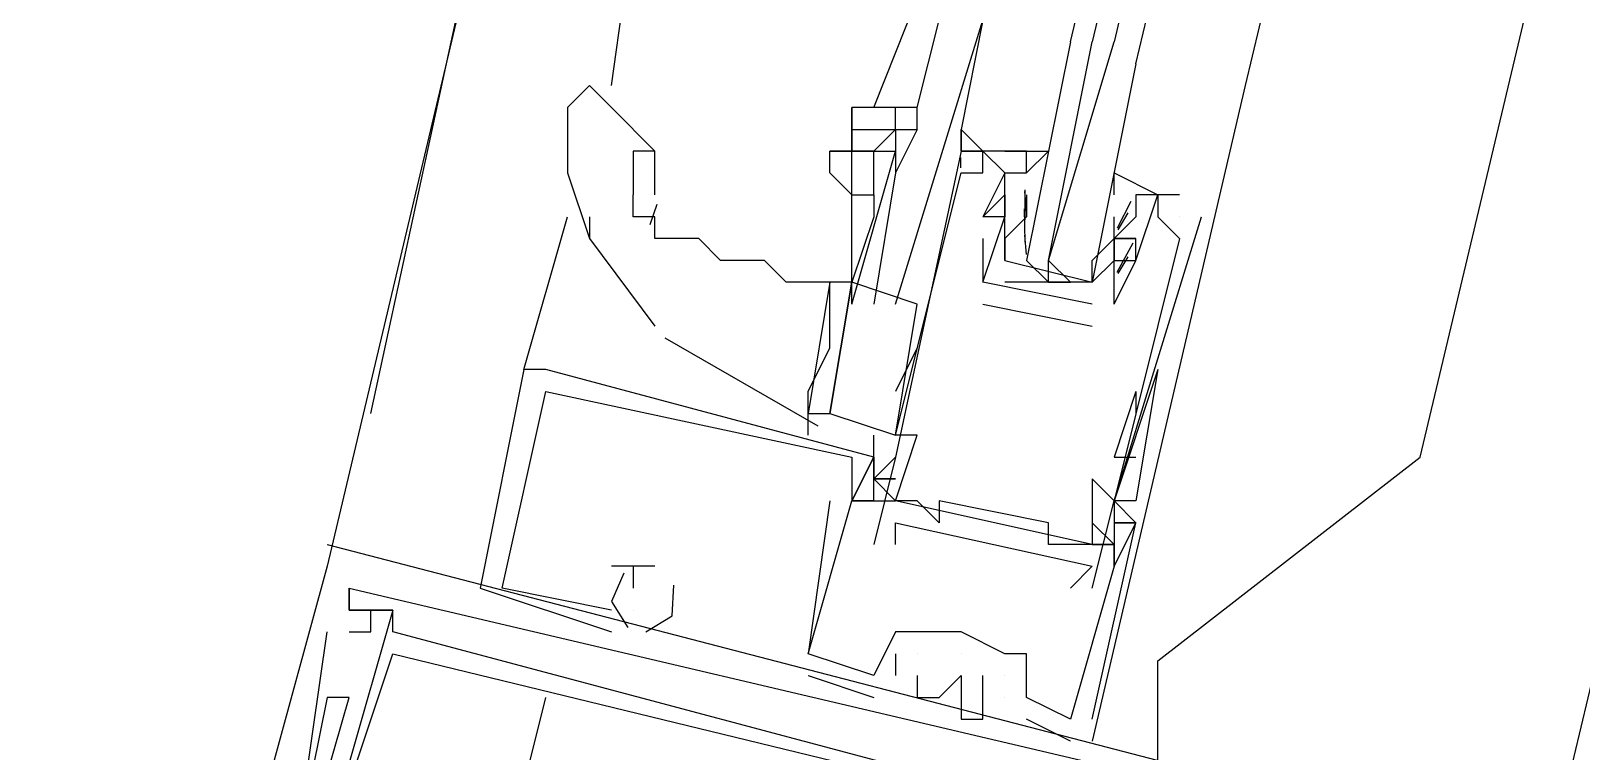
# Model space of a CAD drawing. Header units: feet. Extents: x -84 to 198, y -22 to 181.
# Drawn here: x 115.393 to 116.339, y 68.104 to 68.544 of the extents above; entities that cross this region are included whole.
import ezdxf

# ---------------------------------------------------------------- set-up
doc = ezdxf.new("R2010")
doc.units = ezdxf.units.FT
doc.layers.add('A-AREA-COMUN', color=252, linetype='CONTINUOUS')
doc.layers.add('A-LINEA', color=7, linetype='CONTINUOUS')

msp = doc.modelspace()

# ---------------------------------------------------------------- linework, layer by layer
at = {"layer": 'A-AREA-COMUN'}
msp.add_lwpolyline([(114.4, 59.8044), (114.528, 61.12), (116.08, 67.5733), (116.08, 68.16), (116.24, 68.2844), (117.792, 74.8089), (117.792, 75.4489), (118, 75.4844), (119.808, 83.8044), (120.64, 86.8444), (120.64, 87.4133), (120.8, 87.52), (121.36, 89.8844)], dxfattribs=at)
at = {"layer": 'A-LINEA'}
for p, q in [((117.2133, 75.1511), (115.5733, 68.2178)), ((117.9733, 74.9778), (116.32, 68.0444)), ((116.84, 71.4711), (116.1333, 68.5111)), ((115.6, 68.3111), (115.7067, 68.8044)), ((115.7467, 68.5111), (115.76, 68.6044)), ((115.9067, 68.4978), (115.9333, 68.5644)), ((115.9333, 68.4978), (115.9467, 68.5511)), ((116.1333, 68.5111), (116.04, 68.1111)), ((115.92, 68.4844), (115.92, 68.4978)), ((115.92, 68.4844), (115.92, 68.4978)), ((115.9333, 68.4844), (115.9333, 68.4978)), ((115.7733, 68.4444), (115.7733, 68.4711)), ((115.9598, 68.461), (115.9599, 68.4672)), ((115.9598, 68.461), (115.9599, 68.4672)), ((115.9598, 68.461), (115.9599, 68.4672)), ((115.96, 68.4711), (115.96, 68.4711)), ((115.96, 68.4711), (115.96, 68.4711)), ((115.9733, 68.4711), (115.9733, 68.4711)), ((116, 68.4711), (116, 68.4711)), ((115.96, 68.4578), (115.96, 68.4578)), ((115.9733, 68.4578), (115.9733, 68.4578)), ((115.9867, 68.4578), (115.9867, 68.4578)), ((116, 68.4578), (116, 68.4578)), ((115.9999, 68.4346), (115.9988, 68.4465)), ((115.9992, 68.4293), (115.999, 68.4476)), ((115.7744, 68.4385), (115.7702, 68.4262)), ((115.8933, 68.3911), (115.8933, 68.4444)), ((115.9867, 68.4444), (115.9867, 68.4444)), ((115.9867, 68.4444), (115.9867, 68.4444)), ((116, 68.4444), (116, 68.4444)), ((116, 68.4444), (116, 68.4311)), ((116.0636, 68.4404), (116.0552, 68.4241)), ((116.0933, 68.4444), (116.0667, 68.4444)), ((116.0667, 68.4444), (116.0667, 68.4444)), ((116.08, 68.4444), (116.08, 68.4444)), ((116.0933, 68.4444), (116.0933, 68.4444)), ((115.6933, 68.3378), (115.72, 68.4311)), ((115.7333, 68.4311), (115.7333, 68.4178)), ((115.9067, 68.4311), (115.8933, 68.3911)), ((115.9733, 68.4311), (115.9733, 68.4311)), ((115.9733, 68.4311), (115.9733, 68.4311)), ((115.9867, 68.4311), (115.9867, 68.4311)), ((115.9867, 68.4311), (115.9867, 68.4311)), ((115.9991, 68.4155), (115.9986, 68.4359)), ((116, 68.4311), (116, 68.4311)), ((116.0533, 68.4311), (116.0533, 68.4311)), ((116.0533, 68.4178), (116.0533, 68.4311)), ((116.0533, 68.4311), (116.0533, 68.4311)), ((116.0618, 68.4334), (116.0556, 68.4232)), ((116.08, 68.4311), (116.08, 68.4311)), ((116.0933, 68.4311), (116.0933, 68.4311)), ((116.1067, 68.4311), (116.1067, 68.4311)), ((115.9999, 68.408), (115.9988, 68.4198)), ((115.9733, 68.4178), (115.9733, 68.3911)), ((115.9733, 68.4178), (115.9733, 68.4178)), ((116, 68.4178), (116, 68.4178)), ((116.0533, 68.4178), (116.0533, 68.4178)), ((116.0533, 68.4178), (116.0533, 68.4178)), ((116.0647, 68.415), (116.055, 68.397)), ((116.0667, 68.4178), (116.0667, 68.4178)), ((116.0933, 68.4178), (116.0933, 68.4178)), ((116.04, 68.4044), (116.04, 68.4044)), ((116.0533, 68.4044), (116.0533, 68.4044)), ((116.0618, 68.4067), (116.0556, 68.3965)), ((116.0667, 68.4044), (116.0667, 68.4044)), ((116.0667, 68.4044), (116.0667, 68.4044)), ((115.88, 68.3911), (115.88, 68.3911)), ((115.88, 68.3911), (115.88, 68.3911)), ((115.8933, 68.3778), (115.8933, 68.3911)), ((116.04, 68.3778), (115.9733, 68.3911)), ((115.9733, 68.3911), (115.9733, 68.3911)), ((115.9733, 68.3911), (115.9733, 68.3911)), ((115.9867, 68.3911), (115.9867, 68.3911)), ((115.9867, 68.3911), (115.9867, 68.3911)), ((116.0133, 68.3911), (116.0267, 68.3911)), ((115.92, 68.2978), (115.9333, 68.3778)), ((115.9733, 68.3778), (116.04, 68.3644)), ((115.9733, 68.3778), (115.9733, 68.3778)), ((116.04, 68.3778), (116.04, 68.3778)), ((116.04, 68.3778), (116.04, 68.3778)), ((116.0533, 68.3778), (116.0533, 68.3778)), ((116.0533, 68.3778), (116.0533, 68.3778)), ((116.04, 68.3644), (116.04, 68.3644)), ((115.7793, 68.3572), (115.8727, 68.3034)), ((115.9333, 68.3511), (115.92, 68.3244)), ((115.7067, 68.3378), (115.6933, 68.3378)), ((115.6933, 68.3378), (115.6933, 68.3378)), ((115.7067, 68.3378), (115.6933, 68.3378)), ((115.6933, 68.3378), (115.6933, 68.3378)), ((115.7067, 68.3378), (115.6933, 68.3378)), ((115.6933, 68.3378), (115.6933, 68.3378)), ((115.7067, 68.3378), (115.7067, 68.3378)), ((115.7067, 68.3378), (115.7067, 68.3378)), ((115.7067, 68.3378), (115.7067, 68.3378)), ((116.08, 68.3378), (116.0533, 68.2578)), ((116.08, 68.3378), (116.0533, 68.2578)), ((115.7067, 68.3244), (115.7067, 68.3244)), ((115.7067, 68.3244), (115.7067, 68.3244)), ((115.7067, 68.3244), (115.7067, 68.3244)), ((115.7067, 68.3244), (115.7067, 68.3244)), ((115.7067, 68.3244), (115.7067, 68.3244)), ((115.7067, 68.3244), (115.7067, 68.3244)), ((116.0667, 68.3244), (116.0533, 68.2844)), ((116.0667, 68.3244), (116.0667, 68.3111)), ((115.8667, 68.2978), (115.8667, 68.3111)), ((115.9067, 68.2844), (115.9067, 68.2978)), ((115.92, 68.2978), (115.92, 68.2978)), ((115.9333, 68.2978), (115.9333, 68.2978)), ((115.8933, 68.2844), (115.8933, 68.2844)), ((115.8933, 68.2844), (115.8933, 68.2844)), ((115.8933, 68.2844), (115.8933, 68.2844)), ((115.9067, 68.2844), (115.9067, 68.2844)), ((115.9067, 68.2844), (115.9067, 68.2844)), ((115.9067, 68.2844), (115.9067, 68.2844)), ((115.9067, 68.2844), (115.9067, 68.2844)), ((115.9067, 68.2844), (115.9067, 68.2844)), ((115.9067, 68.2844), (115.9067, 68.2844)), ((115.92, 68.2844), (115.92, 68.2844)), ((116.0533, 68.2844), (116.0667, 68.2844)), ((115.9067, 68.2711), (115.9067, 68.2711)), ((115.9067, 68.2711), (115.9067, 68.2711)), ((115.9067, 68.2711), (115.9067, 68.2711)), ((115.9067, 68.2711), (115.9067, 68.2711)), ((115.9067, 68.2711), (115.9067, 68.2711)), ((115.9067, 68.2711), (115.9067, 68.2711)), ((116.04, 68.2711), (116.04, 68.2711)), ((115.88, 68.2578), (115.88, 68.2578)), ((115.88, 68.2578), (115.88, 68.2578)), ((115.88, 68.2578), (115.88, 68.2578)), ((115.8933, 68.2578), (115.8933, 68.2578)), ((115.8933, 68.2578), (115.8933, 68.2578)), ((115.8933, 68.2578), (115.8933, 68.2578)), ((115.8933, 68.2578), (115.8933, 68.2578)), ((115.8933, 68.2578), (115.8933, 68.2578)), ((115.8933, 68.2578), (115.8933, 68.2578)), ((115.8933, 68.2578), (115.8933, 68.2578)), ((115.8933, 68.2578), (115.8933, 68.2578)), ((115.8933, 68.2578), (115.8933, 68.2578)), ((115.9067, 68.2578), (115.92, 68.2578)), ((115.9067, 68.2578), (115.92, 68.2578)), ((115.9067, 68.2578), (115.9067, 68.2578)), ((115.9067, 68.2578), (115.9067, 68.2578)), ((115.9067, 68.2578), (115.92, 68.2578)), ((115.9067, 68.2578), (115.92, 68.2578)), ((115.9067, 68.2578), (115.9067, 68.2578)), ((115.9067, 68.2578), (115.9067, 68.2578)), ((115.9067, 68.2578), (115.92, 68.2578)), ((115.9067, 68.2578), (115.92, 68.2578)), ((115.9067, 68.2578), (115.9067, 68.2578)), ((115.9067, 68.2578), (115.9067, 68.2578)), ((115.92, 68.2578), (115.92, 68.2578)), ((116.04, 68.2311), (115.92, 68.2578)), ((116.04, 68.2311), (115.92, 68.2578)), ((116.04, 68.2311), (115.92, 68.2578)), ((115.9333, 68.2578), (115.9333, 68.2578)), ((115.9467, 68.2578), (115.9467, 68.2578)), ((116.0533, 68.2578), (116.0533, 68.2578)), ((116.0533, 68.2578), (116.0533, 68.2578)), ((116.0533, 68.2578), (116.0533, 68.2578)), ((116.0533, 68.2578), (116.0533, 68.2578)), ((116.0533, 68.2578), (116.0533, 68.2578)), ((116.0667, 68.2578), (116.0667, 68.2578)), ((115.92, 68.2444), (115.92, 68.2444)), ((115.9467, 68.2444), (115.9467, 68.2444)), ((116.0133, 68.2444), (116.0133, 68.2444)), ((116.0533, 68.2444), (116.0533, 68.2444)), ((116.0533, 68.2444), (116.0533, 68.2444)), ((116.0533, 68.2444), (116.0533, 68.2444)), ((116.0533, 68.2444), (116.0533, 68.2444)), ((116.0533, 68.2444), (116.0533, 68.2444)), ((116.0667, 68.2444), (116.0667, 68.2444)), ((116.0667, 68.2444), (116.0667, 68.2444)), ((116.0667, 68.2444), (116.0667, 68.2444)), ((116.0667, 68.2444), (116.0667, 68.2444)), ((116.0667, 68.2444), (116.0667, 68.2444)), ((116.0667, 68.2444), (116.0667, 68.2444)), ((115.5733, 68.2311), (115.5733, 68.2311)), ((115.5733, 68.2311), (115.5733, 68.2311)), ((115.5733, 68.2311), (115.5733, 68.2311)), ((115.9067, 68.2311), (115.9067, 68.2311)), ((115.92, 68.2311), (115.92, 68.2311)), ((116.0133, 68.2311), (116.0133, 68.2311)), ((116.0267, 68.2311), (116.0267, 68.2311)), ((116.04, 68.2311), (116.04, 68.2311)), ((116.0533, 68.2311), (116.04, 68.2311)), ((116.0533, 68.2311), (116.04, 68.2311)), ((116.0533, 68.2311), (116.0533, 68.2311)), ((116.0533, 68.2311), (116.0533, 68.2311)), ((116.0533, 68.2311), (116.0533, 68.2311)), ((116.0533, 68.2311), (116.0533, 68.2311)), ((115.5733, 68.2178), (115.5733, 68.2178)), ((115.5733, 68.2178), (115.5733, 68.2178)), ((115.5733, 68.2178), (115.5733, 68.2178)), ((115.76, 68.2178), (115.7467, 68.2178)), ((115.7467, 68.2178), (115.7467, 68.2178)), ((115.76, 68.2178), (115.7467, 68.2178)), ((115.7467, 68.2178), (115.7467, 68.2178)), ((115.76, 68.2178), (115.7467, 68.2178)), ((115.7467, 68.2178), (115.7467, 68.2178)), ((115.76, 68.2178), (115.76, 68.2178)), ((115.76, 68.2178), (115.76, 68.2178)), ((115.76, 68.2178), (115.76, 68.2178)), ((115.76, 68.2178), (115.76, 68.2178)), ((115.76, 68.2178), (115.76, 68.2178)), ((115.76, 68.2178), (115.76, 68.2178)), ((115.7733, 68.2178), (115.7733, 68.2178)), ((115.7733, 68.2178), (115.7733, 68.2178)), ((115.7733, 68.2178), (115.7733, 68.2178)), ((116.04, 68.2178), (116.04, 68.2178)), ((116.0533, 68.2178), (116.0533, 68.2178)), ((116.0533, 68.2178), (116.0533, 68.2178)), ((116.0533, 68.2178), (116.0533, 68.2178)), ((116.0533, 68.2178), (116.0533, 68.2178)), ((116.0533, 68.2178), (116.0533, 68.2178)), ((116.0533, 68.2178), (116.0533, 68.2178)), ((115.5867, 68.2044), (115.5867, 68.2044)), ((115.5867, 68.2044), (115.5867, 68.2044)), ((115.5867, 68.2044), (115.5867, 68.2044)), ((115.5867, 68.2044), (115.5867, 68.2044)), ((115.5867, 68.2044), (115.5867, 68.2044)), ((115.5867, 68.2044), (115.5867, 68.2044)), ((115.5867, 68.2044), (115.5867, 68.2044)), ((115.5867, 68.2044), (115.5867, 68.2044)), ((115.5867, 68.2044), (115.5867, 68.2044)), ((115.6667, 68.2044), (115.6667, 68.2044)), ((115.6667, 68.2044), (115.6667, 68.2044)), ((115.6667, 68.2044), (115.6667, 68.2044)), ((115.68, 68.2044), (115.68, 68.2044)), ((115.68, 68.2044), (115.68, 68.2044)), ((115.68, 68.2044), (115.68, 68.2044)), ((115.76, 68.2044), (115.76, 68.2044)), ((115.76, 68.2044), (115.76, 68.2044)), ((115.76, 68.2044), (115.76, 68.2044)), ((116.0267, 68.2044), (116.0267, 68.2044)), ((116.04, 68.2044), (116.04, 68.2044)), ((115.5867, 68.1911), (115.5867, 68.1911)), ((115.5867, 68.1911), (115.5867, 68.1911)), ((115.5867, 68.1911), (115.5867, 68.1911)), ((115.5867, 68.1911), (115.5867, 68.1911)), ((115.5867, 68.1911), (115.5867, 68.1911)), ((115.5867, 68.1911), (115.5867, 68.1911)), ((115.5867, 68.1911), (115.5867, 68.1911)), ((115.5867, 68.1911), (115.5867, 68.1911)), ((115.5867, 68.1911), (115.5867, 68.1911)), ((115.5867, 68.1911), (115.5867, 68.1911)), ((115.5867, 68.1911), (115.5867, 68.1911)), ((115.5867, 68.1911), (115.5867, 68.1911)), ((115.5867, 68.1911), (115.5867, 68.1911)), ((115.5867, 68.1911), (115.5867, 68.1911)), ((115.5867, 68.1911), (115.5867, 68.1911)), ((115.6, 68.1911), (115.6, 68.1911)), ((115.6, 68.1911), (115.6, 68.1911)), ((115.6, 68.1911), (115.6, 68.1911)), ((115.6133, 68.1911), (115.6133, 68.1911)), ((115.6133, 68.1911), (115.6133, 68.1911)), ((115.6133, 68.1911), (115.6133, 68.1911)), ((115.6133, 68.1911), (115.6133, 68.1911)), ((115.6133, 68.1911), (115.6133, 68.1911)), ((115.6133, 68.1911), (115.6133, 68.1911)), ((115.6133, 68.1911), (115.6133, 68.1911)), ((115.6133, 68.1911), (115.6133, 68.1911)), ((115.6133, 68.1911), (115.6133, 68.1911)), ((115.6133, 68.1911), (115.6133, 68.1911)), ((115.6133, 68.1911), (115.6133, 68.1911)), ((115.6133, 68.1911), (115.6133, 68.1911)), ((115.7467, 68.1911), (115.7467, 68.1911)), ((115.7467, 68.1911), (115.7467, 68.1911)), ((115.7467, 68.1911), (115.7467, 68.1911)), ((115.7467, 68.1911), (115.7467, 68.1911)), ((115.7467, 68.1911), (115.7467, 68.1911)), ((115.7467, 68.1911), (115.7467, 68.1911)), ((115.76, 68.1911), (115.76, 68.1911)), ((115.76, 68.1911), (115.76, 68.1911)), ((115.76, 68.1911), (115.76, 68.1911)), ((115.76, 68.1911), (115.76, 68.1911)), ((115.76, 68.1911), (115.76, 68.1911)), ((115.76, 68.1911), (115.76, 68.1911)), ((115.5733, 68.1778), (115.5733, 68.1778)), ((115.5733, 68.1778), (115.5733, 68.1778)), ((115.5733, 68.1778), (115.5733, 68.1778)), ((115.5867, 68.1778), (115.5867, 68.1778)), ((115.5867, 68.1778), (115.5867, 68.1778)), ((115.5867, 68.1778), (115.5867, 68.1778)), ((115.6, 68.1778), (115.6, 68.1778)), ((115.6, 68.1778), (115.6, 68.1778)), ((115.6, 68.1778), (115.6, 68.1778)), ((115.6133, 68.1778), (115.6133, 68.1778)), ((115.6133, 68.1778), (115.6133, 68.1778)), ((115.6133, 68.1778), (115.6133, 68.1778)), ((115.6133, 68.1778), (115.6133, 68.1778)), ((115.6133, 68.1778), (115.6133, 68.1778)), ((115.6133, 68.1778), (115.6133, 68.1778)), ((115.7467, 68.1778), (115.7467, 68.1778)), ((115.7467, 68.1778), (115.7467, 68.1778)), ((115.7467, 68.1778), (115.7467, 68.1778)), ((115.92, 68.1778), (115.92, 68.1778)), ((115.92, 68.1778), (115.92, 68.1778)), ((115.92, 68.1778), (115.92, 68.1778)), ((115.9333, 68.1778), (115.9333, 68.1778)), ((115.9333, 68.1778), (115.9333, 68.1778)), ((115.9333, 68.1778), (115.9333, 68.1778)), ((115.9333, 68.1778), (115.9333, 68.1778)), ((115.96, 68.1778), (115.96, 68.1778)), ((115.96, 68.1778), (115.96, 68.1778)), ((115.96, 68.1778), (115.96, 68.1778)), ((115.96, 68.1778), (115.96, 68.1778)), ((115.96, 68.1778), (115.96, 68.1778)), ((115.6133, 68.1644), (115.6133, 68.1644)), ((115.6133, 68.1644), (115.6133, 68.1644)), ((115.6133, 68.1644), (115.6133, 68.1644)), ((115.6133, 68.1644), (115.6133, 68.1644)), ((115.6133, 68.1644), (115.6133, 68.1644)), ((115.6133, 68.1644), (115.6133, 68.1644)), ((115.8667, 68.1644), (115.8667, 68.1644)), ((115.8667, 68.1644), (115.8667, 68.1644)), ((115.8667, 68.1644), (115.8667, 68.1644)), ((115.8667, 68.1644), (115.8667, 68.1644)), ((115.8667, 68.1644), (115.8667, 68.1644)), ((115.8667, 68.1644), (115.8667, 68.1644)), ((115.92, 68.1644), (115.92, 68.1511)), ((115.92, 68.1644), (115.92, 68.1644)), ((115.92, 68.1644), (115.92, 68.1511)), ((115.92, 68.1644), (115.92, 68.1644)), ((115.92, 68.1644), (115.92, 68.1511)), ((115.92, 68.1644), (115.92, 68.1644)), ((115.9333, 68.1644), (115.9333, 68.1644)), ((115.9333, 68.1644), (115.9333, 68.1644)), ((115.9333, 68.1644), (115.9333, 68.1644)), ((115.96, 68.1644), (115.96, 68.1644)), ((115.96, 68.1644), (115.96, 68.1644)), ((115.96, 68.1644), (115.96, 68.1644)), ((115.9867, 68.1644), (115.9867, 68.1644)), ((115.9867, 68.1644), (115.9867, 68.1644)), ((115.9867, 68.1644), (115.9867, 68.1644)), ((116, 68.1644), (116, 68.1644)), ((116, 68.1644), (116, 68.1644)), ((116, 68.1644), (116, 68.1644)), ((115.8667, 68.1511), (115.9067, 68.1378)), ((115.8667, 68.1511), (115.8667, 68.1511)), ((115.8667, 68.1511), (115.9067, 68.1378)), ((115.8667, 68.1511), (115.8667, 68.1511)), ((115.8667, 68.1511), (115.9067, 68.1378)), ((115.8667, 68.1511), (115.8667, 68.1511)), ((115.9067, 68.1511), (115.9067, 68.1511)), ((115.9067, 68.1511), (115.9067, 68.1511)), ((115.9067, 68.1511), (115.9067, 68.1511)), ((115.9067, 68.1511), (115.9067, 68.1511)), ((115.9067, 68.1511), (115.9067, 68.1511)), ((115.9067, 68.1511), (115.9067, 68.1511)), ((115.92, 68.1511), (115.92, 68.1511)), ((115.92, 68.1511), (115.92, 68.1511)), ((115.92, 68.1511), (115.92, 68.1511)), ((115.9333, 68.1511), (115.9333, 68.1511)), ((115.9333, 68.1511), (115.9333, 68.1511)), ((115.9333, 68.1511), (115.9333, 68.1511)), ((115.96, 68.1511), (115.96, 68.1511)), ((115.96, 68.1511), (115.96, 68.1511)), ((115.96, 68.1511), (115.96, 68.1511)), ((115.9733, 68.1511), (115.9733, 68.1511)), ((115.9733, 68.1511), (115.9733, 68.1511)), ((115.9733, 68.1511), (115.9733, 68.1511)), ((115.9867, 68.1511), (115.9867, 68.1511)), ((115.9867, 68.1511), (115.9867, 68.1511)), ((115.9867, 68.1511), (115.9867, 68.1511)), ((115.5733, 68.1378), (115.5733, 68.1378)), ((115.5733, 68.1378), (115.5733, 68.1378)), ((115.5733, 68.1378), (115.5733, 68.1378)), ((115.5867, 68.1378), (115.5867, 68.1378)), ((115.5867, 68.1378), (115.5867, 68.1378)), ((115.5867, 68.1378), (115.5867, 68.1378)), ((115.5867, 68.1378), (115.5867, 68.1378)), ((115.5867, 68.1378), (115.5867, 68.1378)), ((115.5867, 68.1378), (115.5867, 68.1378)), ((115.6, 68.1378), (115.6, 68.1378)), ((115.6, 68.1378), (115.6, 68.1378)), ((115.6, 68.1378), (115.6, 68.1378)), ((115.6, 68.1378), (115.6, 68.1378)), ((115.6, 68.1378), (115.6, 68.1378)), ((115.6, 68.1378), (115.6, 68.1378)), ((115.6533, 67.9244), (115.7067, 68.1378)), ((115.9067, 68.1378), (115.9067, 68.1378)), ((115.9067, 68.1378), (115.9067, 68.1378)), ((115.9067, 68.1378), (115.9067, 68.1378)), ((115.9333, 68.1378), (115.9333, 68.1378)), ((115.9333, 68.1378), (115.9333, 68.1378)), ((115.9333, 68.1378), (115.9333, 68.1378)), ((115.9467, 68.1378), (115.9467, 68.1378)), ((115.9467, 68.1378), (115.9467, 68.1378)), ((115.9467, 68.1378), (115.9467, 68.1378)), ((115.96, 68.1378), (115.96, 68.1378)), ((115.96, 68.1378), (115.96, 68.1378)), ((115.96, 68.1378), (115.96, 68.1378)), ((115.9867, 68.1378), (115.9867, 68.1378)), ((115.9867, 68.1378), (115.9867, 68.1378)), ((115.9867, 68.1378), (115.9867, 68.1378)), ((115.9867, 68.1378), (115.9867, 68.1378)), ((115.9867, 68.1378), (115.9867, 68.1378)), ((115.9867, 68.1378), (115.9867, 68.1378)), ((116, 68.1378), (116, 68.1378)), ((116, 68.1378), (116, 68.1378)), ((116, 68.1378), (116, 68.1378)), ((115.96, 68.1244), (115.96, 68.1244)), ((115.96, 68.1244), (115.96, 68.1244)), ((115.96, 68.1244), (115.96, 68.1244)), ((115.9733, 68.1244), (115.9733, 68.1244)), ((115.9733, 68.1244), (115.9733, 68.1244)), ((115.9733, 68.1244), (115.9733, 68.1244)), ((116, 68.1244), (116, 68.1244)), ((116, 68.1244), (116, 68.1244)), ((116, 68.1244), (116, 68.1244)), ((116.0267, 68.1244), (116.0267, 68.1244)), ((116.0267, 68.1244), (116.0267, 68.1244)), ((116.0267, 68.1244), (116.0267, 68.1244)), ((116.0267, 68.1244), (116.0267, 68.1244)), ((116.0267, 68.1244), (116.0267, 68.1244)), ((116.0267, 68.1244), (116.0267, 68.1244)), ((116.04, 68.1244), (116.04, 68.1244)), ((116.04, 68.1244), (116.04, 68.1244)), ((116.04, 68.1244), (116.04, 68.1244)), ((116.0267, 68.1111), (116.0267, 68.1111)), ((116.0267, 68.1111), (116.0267, 68.1111)), ((116.0267, 68.1111), (116.0267, 68.1111))]:
    msp.add_line(p, q, dxfattribs=at)
for points in [[(116.0267, 68.5378), (116.7467, 71.5511), (116.76, 71.5511), (116.04, 68.5378)], [(116.0667, 68.5244), (116.7867, 71.5378), (116.7733, 71.5511), (116.76, 71.5511), (116.0533, 68.5378)], [(115.92, 68.3778), (115.9733, 68.5511), (115.96, 68.4844), (115.9733, 68.4711), (115.9733, 68.4711)], [(116.0267, 68.5378), (116, 68.4044), (116.0133, 68.3911), (116.0133, 68.4044), (116.04, 68.5378)], [(116.0667, 68.5244), (116.04, 68.3911), (116.0267, 68.3911), (116.0133, 68.4044), (116.0533, 68.5378)], [(115.7733, 68.4711), (115.7467, 68.4978), (115.7333, 68.5111), (115.72, 68.4978)], [(115.72, 68.4978), (115.72, 68.4844), (115.72, 68.4578), (115.7333, 68.4178), (115.7733, 68.3644)], [(115.9333, 68.4978), (115.92, 68.4978), (115.92, 68.4978), (115.8933, 68.4978), (115.8933, 68.4844)], [(115.8933, 68.4844), (115.8933, 68.4844), (115.8933, 68.4978)], [(115.8933, 68.4844), (115.8933, 68.4844), (115.8933, 68.4711), (115.8933, 68.4711), (115.8933, 68.4711), (115.88, 68.4711)], [(115.9067, 68.4711), (115.8933, 68.4711), (115.8933, 68.4844), (115.92, 68.4844)], [(115.9067, 68.4711), (115.92, 68.4844), (115.92, 68.4844), (115.92, 68.4711)], [(115.92, 68.4844), (115.9333, 68.4844), (115.92, 68.4578)], [(115.96, 68.4711), (115.96, 68.4844), (115.96, 68.4711), (115.9733, 68.4711)], [(115.9733, 68.4711), (115.9733, 68.4711), (115.96, 68.4844)], [(115.96, 68.4711), (115.96, 68.4844), (115.96, 68.4711), (115.9733, 68.4711)], [(115.9733, 68.4711), (115.9733, 68.4711), (115.96, 68.4844)], [(115.96, 68.4711), (115.96, 68.4844), (115.96, 68.4711), (115.9733, 68.4711)], [(115.7733, 68.4711), (115.76, 68.4711), (115.76, 68.4444)], [(115.88, 68.4578), (115.88, 68.4711), (115.8933, 68.4711)], [(115.8933, 68.3778), (115.92, 68.4711), (115.92, 68.4578), (115.9067, 68.3778)], [(115.8933, 68.4444), (115.8933, 68.4711), (115.9067, 68.4711)], [(115.96, 68.4711), (115.92, 68.2844), (115.9067, 68.2311)], [(115.9067, 68.4444), (115.9067, 68.4711), (115.9067, 68.4711), (115.92, 68.4711)], [(115.92, 68.2978), (115.96, 68.4578), (115.9733, 68.4578), (115.9733, 68.4711), (115.9867, 68.4578), (115.9733, 68.4311), (115.9733, 68.4311)], [(116, 68.4578), (116, 68.4711), (115.96, 68.4711)], [(115.9867, 68.4044), (115.9867, 68.4178), (115.9867, 68.4311), (115.9867, 68.4578), (116, 68.4578), (116, 68.4711), (115.9867, 68.4711), (116.0133, 68.4711), (116, 68.4578)], [(115.88, 68.4578), (115.8933, 68.4444), (115.9067, 68.4444), (115.9067, 68.4311)], [(116.0533, 68.4444), (116.0533, 68.4578), (116.08, 68.4444), (116.0667, 68.4444), (116.0667, 68.4311), (116.0533, 68.4178), (116.0667, 68.4178), (116.0533, 68.4178), (116.0533, 68.4044), (116.04, 68.3911), (115.9867, 68.3911)], [(115.88, 68.3911), (115.8667, 68.3911), (115.8533, 68.3911), (115.84, 68.4044), (115.8267, 68.4044), (115.8133, 68.4044), (115.8, 68.4178), (115.7867, 68.4178), (115.7733, 68.4178), (115.7733, 68.4311), (115.76, 68.4311), (115.76, 68.4444)], [(116.0533, 68.3778), (116.0667, 68.4044), (116.0667, 68.4044), (116.08, 68.4444), (116.08, 68.4311), (116.0933, 68.4178), (116.0533, 68.2578), (116.04, 68.2711), (116.04, 68.2311), (116.0267, 68.2311), (116.0133, 68.2311), (116.0133, 68.2444), (115.9467, 68.2578), (115.9467, 68.2444), (115.9333, 68.2578), (115.92, 68.2578), (115.9333, 68.2978), (115.92, 68.2978)], [(115.9733, 68.3911), (115.9867, 68.4311), (115.9733, 68.4311), (115.9867, 68.4444), (115.9867, 68.4311), (115.9867, 68.4444)], [(116, 68.4311), (115.9867, 68.4178), (115.9867, 68.4044), (116.04, 68.3911), (116.04, 68.4044), (116.0533, 68.4178)], [(116.04, 68.2044), (116.0533, 68.2578), (116.1067, 68.4311)], [(116.0533, 68.3778), (116.0533, 68.4178), (116.0533, 68.4044), (116.0667, 68.4044), (116.0667, 68.4178), (116.0533, 68.4178), (116.0533, 68.4311), (116.0533, 68.4311)], [(115.88, 68.3911), (115.88, 68.3911), (115.8667, 68.3111), (115.88, 68.3111), (115.8933, 68.3911), (115.88, 68.3911), (115.88, 68.3911)], [(115.8667, 68.3111), (115.8667, 68.3244), (115.88, 68.3511), (115.88, 68.3778), (115.88, 68.3911), (115.88, 68.3911)], [(115.9333, 68.3778), (115.8933, 68.3911), (115.88, 68.3111), (115.92, 68.2978)], [(115.6933, 68.3378), (115.6667, 68.2044), (115.7467, 68.1778)], [(115.6933, 68.3378), (115.6667, 68.2044), (115.7467, 68.1778)], [(115.6933, 68.3378), (115.6667, 68.2044), (115.7467, 68.1778)], [(116.04, 68.1244), (116.0667, 68.2444), (116.0533, 68.2578), (116.0533, 68.2444), (116.0667, 68.2444), (116.0533, 68.2178), (116.0533, 68.2311), (116.0533, 68.2178), (116.0267, 68.1244), (116, 68.1378), (116, 68.1644), (115.9867, 68.1644), (115.96, 68.1778), (115.9333, 68.1778), (115.92, 68.1778), (115.9067, 68.1511), (115.8667, 68.1644), (115.8933, 68.2578), (115.9067, 68.2578), (115.8933, 68.2578), (115.9067, 68.2844), (115.9067, 68.2711), (115.9067, 68.2844), (115.7067, 68.3378)], [(116.04, 68.1244), (116.0667, 68.2444), (116.0533, 68.2578), (116.0533, 68.2444), (116.0667, 68.2444), (116.0533, 68.2178), (116.0533, 68.2311), (116.0533, 68.2178), (116.0267, 68.1244), (116, 68.1378), (116, 68.1644), (115.9867, 68.1644), (115.96, 68.1778), (115.9333, 68.1778), (115.92, 68.1778), (115.9067, 68.1511), (115.8667, 68.1644), (115.8933, 68.2578), (115.9067, 68.2578), (115.8933, 68.2578), (115.9067, 68.2844), (115.9067, 68.2711), (115.9067, 68.2844), (115.7067, 68.3378)], [(116.04, 68.1244), (116.0667, 68.2444), (116.0533, 68.2578), (116.0533, 68.2444), (116.0667, 68.2444), (116.0533, 68.2178), (116.0533, 68.2311), (116.0533, 68.2178), (116.0267, 68.1244), (116, 68.1378), (116, 68.1644), (115.9867, 68.1644), (115.96, 68.1778), (115.9333, 68.1778), (115.92, 68.1778), (115.9067, 68.1511), (115.8667, 68.1644), (115.8933, 68.2578), (115.9067, 68.2578), (115.8933, 68.2578), (115.9067, 68.2844), (115.9067, 68.2711), (115.9067, 68.2844), (115.7067, 68.3378)], [(116.08, 68.3378), (116.08, 68.3378), (116.08, 68.3378), (116.0667, 68.2578), (116.0533, 68.2578)], [(115.7467, 68.1911), (115.68, 68.2044), (115.7067, 68.3244), (115.8933, 68.2844), (115.8933, 68.2578), (115.8933, 68.2578)], [(115.7467, 68.1911), (115.68, 68.2044), (115.7067, 68.3244), (115.8933, 68.2844), (115.8933, 68.2578), (115.8933, 68.2578)], [(115.7467, 68.1911), (115.68, 68.2044), (115.7067, 68.3244), (115.8933, 68.2844), (115.8933, 68.2578), (115.8933, 68.2578)], [(115.9067, 68.2844), (115.9067, 68.2844), (115.8933, 68.2578), (115.9067, 68.2578), (115.9067, 68.2844)], [(115.9067, 68.2844), (115.9067, 68.2844), (115.8933, 68.2578), (115.9067, 68.2578), (115.9067, 68.2844)], [(115.9067, 68.2844), (115.9067, 68.2844), (115.8933, 68.2578), (115.9067, 68.2578), (115.9067, 68.2844)], [(115.9067, 68.2711), (115.92, 68.2711), (115.9067, 68.2711), (115.92, 68.2578), (115.9067, 68.2711), (115.92, 68.2844)], [(115.9067, 68.2711), (115.92, 68.2711), (115.9067, 68.2711), (115.92, 68.2578), (115.9067, 68.2711), (115.92, 68.2844)], [(115.9067, 68.2711), (115.92, 68.2711), (115.9067, 68.2711), (115.92, 68.2578), (115.9067, 68.2711), (115.92, 68.2844)], [(115.92, 68.2711), (115.9067, 68.2711), (115.92, 68.2711), (115.9067, 68.2711)], [(115.92, 68.2711), (115.9067, 68.2711), (115.92, 68.2711), (115.9067, 68.2711)], [(115.92, 68.2711), (115.9067, 68.2711), (115.92, 68.2711), (115.9067, 68.2711)], [(115.88, 68.2578), (115.8667, 68.1644), (115.8667, 68.1644)], [(115.88, 68.2578), (115.8667, 68.1644), (115.8667, 68.1644)], [(115.88, 68.2578), (115.8667, 68.1644), (115.8667, 68.1644)], [(115.92, 68.2311), (115.92, 68.2444), (116.04, 68.2178), (116.0267, 68.2044)], [(116.04, 68.2444), (116.0533, 68.2311), (116.04, 68.2444)], [(116.0533, 68.2444), (116.0533, 68.2444), (116.0533, 68.2178), (116.0533, 68.2178), (116.0667, 68.2444), (116.0533, 68.2444)], [(115.5733, 68.2311), (116.24, 68.0578), (116.2533, 68.0578)], [(115.5733, 68.2311), (116.24, 68.0578), (116.2533, 68.0578)], [(115.5733, 68.2311), (116.24, 68.0578), (116.2533, 68.0578)], [(116.04, 68.2311), (116.0533, 68.2311), (116.04, 68.2311)], [(116.04, 68.2311), (116.0533, 68.2311), (116.04, 68.2311)], [(115.5733, 68.2178), (115.5333, 68.0711), (115.5467, 68.0711)], [(115.5733, 68.2178), (115.5333, 68.0711), (115.5467, 68.0711)], [(115.5733, 68.2178), (115.5333, 68.0711), (115.5467, 68.0711)], [(115.7543, 68.2135), (115.7467, 68.1963), (115.7568, 68.1804)], [(115.7543, 68.2135), (115.7467, 68.1963), (115.7568, 68.1804)], [(115.7543, 68.2135), (115.7467, 68.1963), (115.7568, 68.1804)], [(115.7733, 68.2178), (115.76, 68.2178), (115.76, 68.2044), (115.76, 68.2044)], [(115.7733, 68.2178), (115.76, 68.2178), (115.76, 68.2044), (115.76, 68.2044)], [(115.7733, 68.2178), (115.76, 68.2178), (115.76, 68.2044), (115.76, 68.2044)], [(116.0133, 68.0978), (116.0133, 68.0711), (115.6133, 68.1778), (115.6133, 68.1911), (115.5867, 68.1911), (115.5867, 68.2044), (115.5867, 68.1911), (115.6133, 68.1911), (115.5867, 68.0978), (115.5867, 68.0844), (115.6133, 68.1644), (116.1067, 68.0444), (116.0933, 67.9644), (116.0933, 67.9644)], [(115.5867, 68.1778), (115.6, 68.1778), (115.6, 68.1911), (115.5867, 68.1911), (115.5867, 68.2044), (116.04, 68.0978), (116.0267, 68.0844)], [(116.0133, 68.0978), (116.0133, 68.0711), (115.6133, 68.1778), (115.6133, 68.1911), (115.5867, 68.1911), (115.5867, 68.2044), (115.5867, 68.1911), (115.6133, 68.1911), (115.5867, 68.0978), (115.5867, 68.0844), (115.6133, 68.1644), (116.1067, 68.0444), (116.0933, 67.9644), (116.0933, 67.9644)], [(115.5867, 68.1778), (115.6, 68.1778), (115.6, 68.1911), (115.5867, 68.1911), (115.5867, 68.2044), (116.04, 68.0978), (116.0267, 68.0844)], [(116.0133, 68.0978), (116.0133, 68.0711), (115.6133, 68.1778), (115.6133, 68.1911), (115.5867, 68.1911), (115.5867, 68.2044), (115.5867, 68.1911), (115.6133, 68.1911), (115.5867, 68.0978), (115.5867, 68.0844), (115.6133, 68.1644), (116.1067, 68.0444), (116.0933, 67.9644), (116.0933, 67.9644)], [(115.5867, 68.1778), (115.6, 68.1778), (115.6, 68.1911), (115.5867, 68.1911), (115.5867, 68.2044), (116.04, 68.0978), (116.0267, 68.0844)], [(116.0133, 68.0978), (116.0133, 68.0711), (115.6133, 68.1778), (115.6133, 68.1911), (115.5867, 68.1911), (115.5867, 68.2044), (115.5867, 68.1911), (115.6133, 68.1911), (115.5867, 68.0978), (115.5867, 68.0844), (115.6133, 68.1644), (116.1067, 68.0444), (116.0933, 67.9644), (116.0933, 67.9644)], [(116.0133, 68.0978), (116.0133, 68.0711), (115.6133, 68.1778), (115.6133, 68.1911), (115.5867, 68.1911), (115.5867, 68.2044), (115.5867, 68.1911), (115.6133, 68.1911), (115.5867, 68.0978), (115.5867, 68.0844), (115.6133, 68.1644), (116.1067, 68.0444), (116.0933, 67.9644), (116.0933, 67.9644)], [(116.0133, 68.0978), (116.0133, 68.0711), (115.6133, 68.1778), (115.6133, 68.1911), (115.5867, 68.1911), (115.5867, 68.2044), (115.5867, 68.1911), (115.6133, 68.1911), (115.5867, 68.0978), (115.5867, 68.0844), (115.6133, 68.1644), (116.1067, 68.0444), (116.0933, 67.9644), (116.0933, 67.9644)], [(115.7677, 68.1778), (115.7838, 68.1875), (115.7848, 68.2062)], [(115.7677, 68.1778), (115.7838, 68.1875), (115.7848, 68.2062)], [(115.7677, 68.1778), (115.7838, 68.1875), (115.7848, 68.2062)], [(115.56, 68.0578), (115.5333, 67.9911), (115.56, 67.9778), (115.56, 67.9911), (115.5467, 67.9911), (115.5733, 68.0711), (115.56, 68.0844), (115.5733, 68.1778)], [(115.56, 68.0578), (115.5333, 67.9911), (115.56, 67.9778), (115.56, 67.9911), (115.5467, 67.9911), (115.5733, 68.0711), (115.56, 68.0844), (115.5733, 68.1778)], [(115.56, 68.0578), (115.5333, 67.9911), (115.56, 67.9778), (115.56, 67.9911), (115.5467, 67.9911), (115.5733, 68.0711), (115.56, 68.0844), (115.5733, 68.1778)], [(115.9867, 68.1644), (115.96, 68.1778), (115.96, 68.1778), (115.9333, 68.1778)], [(115.9333, 68.1511), (115.9333, 68.1378), (115.9467, 68.1378), (115.96, 68.1511)], [(115.9333, 68.1511), (115.9333, 68.1378), (115.9467, 68.1378), (115.96, 68.1511)], [(115.9333, 68.1511), (115.9333, 68.1378), (115.9467, 68.1378), (115.96, 68.1511)], [(115.96, 68.1511), (115.96, 68.1378), (115.96, 68.1244), (115.9733, 68.1244), (115.9733, 68.1511)], [(115.96, 68.1511), (115.96, 68.1378), (115.96, 68.1244), (115.9733, 68.1244), (115.9733, 68.1511)], [(115.96, 68.1511), (115.96, 68.1378), (115.96, 68.1244), (115.9733, 68.1244), (115.9733, 68.1511)], [(115.52, 67.9511), (115.5467, 68.0578), (115.56, 68.0444), (115.5867, 68.1378)], [(115.52, 67.9511), (115.5467, 68.0578), (115.56, 68.0444), (115.5867, 68.1378)], [(115.52, 67.9511), (115.5467, 68.0578), (115.56, 68.0444), (115.5867, 68.1378)], [(115.5867, 68.1378), (115.5733, 68.1378), (115.56, 68.0711)], [(115.5867, 68.1378), (115.5733, 68.1378), (115.56, 68.0711)], [(115.5867, 68.1378), (115.5733, 68.1378), (115.56, 68.0711)], [(116.0267, 68.1111), (116, 68.1244), (116, 68.1244)], [(116.0267, 68.1111), (116, 68.1244), (116, 68.1244)], [(116.0267, 68.1111), (116, 68.1244), (116, 68.1244)]]:
    msp.add_lwpolyline(points, dxfattribs=at)

doc.saveas('drawing.dxf')
